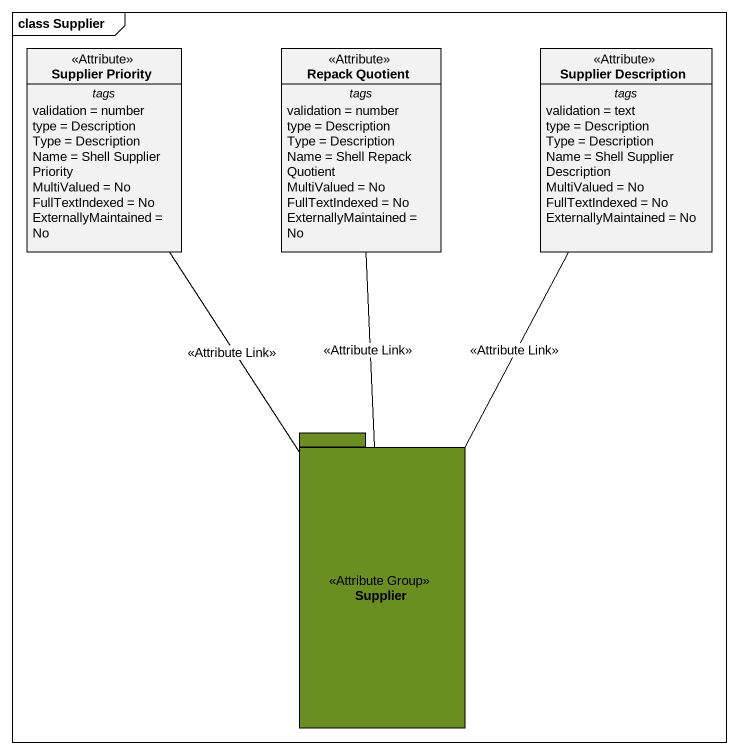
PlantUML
@startuml
mainframe class Supplier
hide circle
hide empty members
class "Supplier Priority" as Supplier_Priority <<Attribute>> {
  -- tags --
  validation = number
  type = Description
  Type = Description
  Name = Shell Supplier Priority
  MultiValued = No
  FullTextIndexed = No
  ExternallyMaintained = No
}
class "Repack Quotient" as Repack_Quotient <<Attribute>> {
  -- tags --
  validation = number
  type = Description
  Type = Description
  Name = Shell Repack Quotient
  MultiValued = No
  FullTextIndexed = No
  ExternallyMaintained = No
}
class "Supplier Description" as Supplier_Description <<Attribute>> {
  -- tags --
  validation = text
  type = Description
  Type = Description
  Name = Shell Supplier Description
  MultiValued = No
  FullTextIndexed = No
  ExternallyMaintained = No
}
package Supplier <<Attribute Group>> #6B8E23 {
}
Supplier -up- Supplier_Priority : <<Attribute Link>>
Supplier -up- Repack_Quotient : <<Attribute Link>>
Supplier -up- Supplier_Description : <<Attribute Link>>
@enduml
